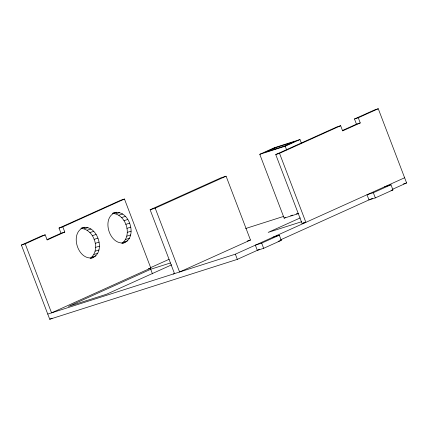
<?xml version="1.0" encoding="UTF-8"?>
<svg xmlns="http://www.w3.org/2000/svg" width="428" height="428" viewBox="0 0 428 428"><rect width="100%" height="100%" fill="white"/><g stroke="black" fill="none" stroke-linecap="round" stroke-linejoin="round"><path stroke-width="0.64" d="M90.164 258.405C101.056 250.567 94.358 229.338 81.165 228.413C97.204 221.629 107.572 253.997 90.945 258.335M121.857 243.404C132.744 235.571 126.051 214.337 112.853 213.411C128.898 206.633 139.261 238.995 122.638 243.334M84.963 227.198C68.475 231.083 77.591 261.941 93.481 257.528M116.657 212.197C100.168 216.081 109.284 246.94 125.174 242.526M259.748 249.24L237.331 259.363L49.734 319.256L21.4 245.062L41.382 236.042L45.186 234.828L47.16 240.006L64.794 232.046L62.82 226.867L124.462 199.036L150.816 268.051L51.558 312.868L25.204 243.848L45.186 234.828M47.005 239.573L60.99 233.255L59.016 228.081L120.659 200.251L124.462 199.036M298.776 213.492L284.149 218.152L259.775 154.31L274.364 147.724L299.985 139.544L301.408 143.262M274.589 148.029L265.692 152.047L285.011 145.889L294.041 141.818L274.589 148.029L275.065 149.27M259.775 154.31L285.203 146.21L299.985 139.544M173.244 274.016L174.506 273.615L150.126 209.774L221.019 177.813L226.096 176.192L250.471 240.033L179.583 271.994L155.204 208.152L226.096 176.192M340.651 125.725L279.527 153.326L305.886 222.341L302.082 223.555L275.728 154.54L336.852 126.939L340.651 125.725L342.63 130.904L360.264 122.943L358.284 117.764L378.266 108.744L406.6 182.938L392.069 189.497M342.475 130.47L356.46 124.157L354.48 118.979L374.463 109.959L378.266 108.744M150.287 267.789L169.092 259.298M170.355 262.99L150.709 269.26L68.427 306.411L106.454 294.271L171.671 264.825M49.734 319.256L52.152 318.165M284.149 218.152L285.369 217.606M300.312 217.879L268.158 232.393L301.751 221.672M302.082 223.555L303.912 222.731M47.754 314.082L235.357 254.184L404.626 177.759M261.679 243.136L279.307 235.175L281.287 240.354L263.653 248.315L257.314 250.337L255.339 245.164L261.679 243.136L263.653 248.315M373.344 192.718L390.978 184.757L392.958 189.936L375.324 197.897L368.984 199.919L367.01 194.745L373.344 192.718L375.324 197.897M280.41 239.91L372.633 198.271M354.48 118.979L358.284 117.764M356.46 124.157L360.264 122.943M275.728 154.54L279.527 153.326M59.016 228.081L62.82 226.867M112.58 213.278L113.848 212.871M115.854 213.791L119.658 212.577M21.4 245.062L25.204 243.848M60.99 233.255L64.794 232.046M118.845 215.204L122.649 213.989M80.892 228.279L82.16 227.873M84.166 228.793L87.97 227.578M121.627 217.547L125.425 216.338M150.126 209.774L155.204 208.152M87.157 230.205L90.961 228.991M124.002 220.671L127.801 219.457M89.933 232.548L93.737 231.334M125.811 224.352L129.614 223.138M92.309 235.673L96.113 234.458M126.929 228.343L130.733 227.129M94.117 239.354L97.921 238.139M127.287 232.377L131.091 231.163M95.241 243.345L99.045 242.13M126.854 236.17L130.658 234.956M95.594 247.379L99.398 246.164M125.661 239.471L129.465 238.257M95.166 251.172L98.964 249.957M123.794 242.055L127.592 240.841M93.973 254.473L97.771 253.258M92.1 257.057L95.904 255.842M245.64 228.52L283.796 216.338M290.692 215.691L292.559 215.097M296.299 213.904L298.172 213.305M384.638 186.785L390.978 184.757M403.422 183.949L406.6 182.938M391.053 190.54L392.958 189.936M148.281 268.859L150.816 268.051M247.298 241.044L250.471 240.033M272.973 237.203L279.307 235.175M278.114 241.365L281.287 240.354M285.203 146.21L286.626 149.928M235.357 254.184L237.331 259.363M150.709 269.26L152.464 273.861"/></g></svg>
